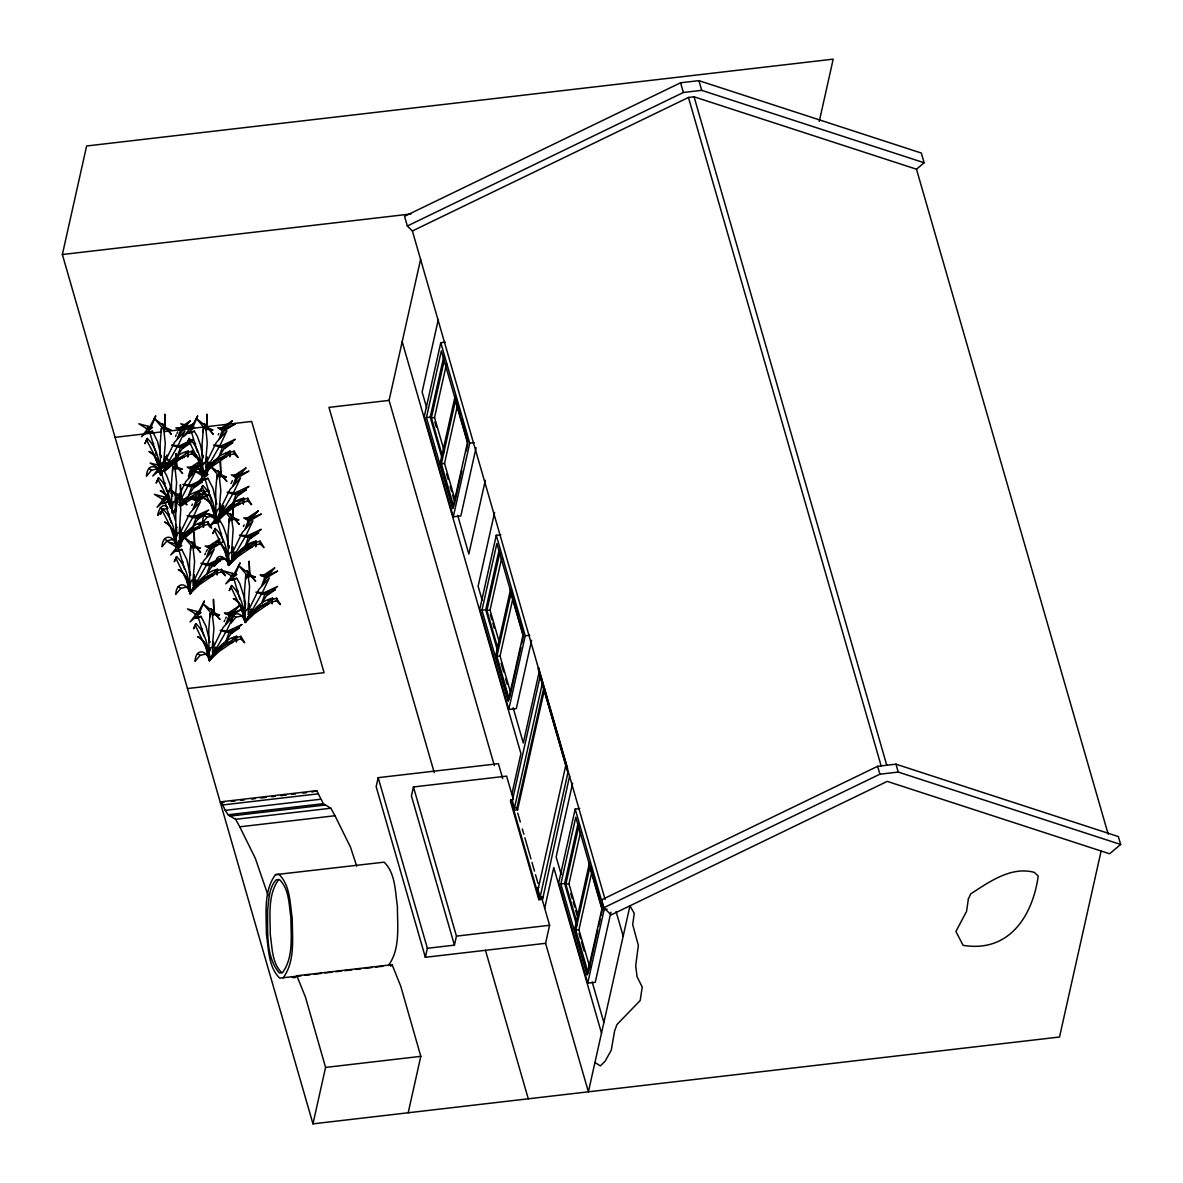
<?xml version="1.0" encoding="UTF-8"?>
<svg xmlns="http://www.w3.org/2000/svg" width="1183" height="1183" viewBox="0 0 1183 1183"><rect width="100%" height="100%" fill="white"/><g stroke="black" fill="none" stroke-linecap="round" stroke-linejoin="round"><path stroke-width="1.5" d="M172.23 509.666L172.141 513.023M172.023 510.021L173.324 501.681L177.879 501.769M162.367 472.579L160.784 475.344C161.598 472.002 158.507 462.272 163.964 462.213L163.919 467.788C169.45 455.233 166.049 468.483 163.165 471.189M175.276 501.459L175.247 507.034L177.48 501.843M175.735 542.627C173.768 535.5 172.688 524.661 164.555 522.014C172.2 526.583 177.509 535.219 176.4 544.313C176.74 541.03 174.626 532.72 179.535 532.749L179.491 538.324C186.855 523.359 179.387 543.071 177.154 544.491M186.766 578.65L190.093 593.511C193.968 583.677 203.461 577.348 213.561 575.352C202.737 574.583 195.89 586.088 190.093 593.511C189.236 580.439 186.5 565.947 176.548 556.616L175.971 558.317L186.559 580.439L190.093 593.511C196.482 583.189 204.999 572.054 217.48 569.26L216.844 570.931L208.563 575.84L198.182 584.032L190.093 593.511C188.171 589.799 192.799 570.369 193.228 585.94C201.524 569.644 191.853 593.067 190.093 593.511C187.328 582.554 176.43 581.134 175.735 594.384L180.836 588.38L186.308 587.108L189.916 589.311L190.093 593.511L199.439 584.713L215.75 573.459L221.472 571.966L225.421 575.751L221.561 569.363L214.626 571.315M225.539 453.621L234.204 451.181L238.064 457.555L234.116 453.784L228.378 455.263L212.082 466.531L202.722 475.315C203.535 471.973 200.445 462.242 205.901 462.183L205.857 467.758C214.123 451.536 204.452 475.004 202.722 475.315L197.945 467.773M208.637 652.351C207.04 641.97 203.846 630.923 195.86 623.618L195.284 625.304L205.872 647.426L209.406 660.498C215.794 650.192 224.312 639.042 236.777 636.262L236.156 637.933L227.875 642.827L217.495 651.02L209.406 660.498C210.204 657.156 207.114 647.426 212.57 647.367L212.541 652.942C220.925 636.38 211.062 660.306 209.406 660.498C206.803 649.778 195.668 647.959 195.047 661.371L200.149 655.367L205.62 654.11L209.228 656.299L209.406 660.498L218.751 651.7L235.062 640.447L240.785 638.968L244.733 642.739L240.874 636.35L232.208 638.79M216.223 517.651C214.7 512.668 220.541 502.612 219.447 514.856C227.831 498.294 217.968 522.221 216.312 522.428C215.321 514.028 203.254 508.986 202.677 520.831M251.491 543.633L260.156 541.193L264.016 547.581L260.068 543.81L254.33 545.289L238.034 556.542L228.674 565.341C229.487 561.999 226.397 552.269 231.853 552.21L231.809 557.784C240.208 541.222 230.345 565.149 228.674 565.341C227.861 559.115 218.086 551.248 215.838 561.274M244.334 613.888C242.663 603.626 239.484 592.727 231.572 585.496L230.996 587.197L241.583 609.319L245.118 622.391C251.521 612.069 260.038 600.934 272.504 598.14L271.883 599.811L263.587 604.72L253.221 612.912L245.118 622.391C245.872 618.916 242.914 609.482 248.297 609.26L248.253 614.835C256.652 598.273 246.789 622.184 245.118 622.391C242.545 611.374 231.321 610.132 230.774 623.264L235.875 617.26L241.347 616.003L244.955 618.191L245.118 622.391L254.478 613.593L270.774 602.339L276.511 600.846L280.46 604.631L276.6 598.243L267.935 600.683M159.247 469.784L157.014 468.956L151.542 470.213L146.441 476.217C147.121 462.982 158.034 464.372 160.784 475.344L160.873 472.194M193.953 580.572L203.698 560.668L214.286 549.045L207.572 563.226L190.093 593.511C191.587 583.944 186.485 574.465 178.293 569.629C187.417 572.883 187.92 585.541 190.093 593.511L193.494 588.469M201.702 465.584C200.045 455.721 196.762 445.355 189.176 438.435L188.6 440.12L199.188 462.242L202.722 475.315C206.611 465.496 216.105 459.167 226.204 457.17C215.38 456.401 208.533 467.906 202.722 475.315C204.23 465.747 199.128 456.268 190.921 451.448C200.06 454.701 200.548 467.359 202.722 475.315L210.825 465.851L221.191 457.658L229.487 452.749L230.108 451.078L220.23 455.47L209.465 465.658M225.642 551.781L228.674 565.341C232.563 555.522 242.057 549.178 252.156 547.182C241.332 546.413 234.485 557.918 228.674 565.341C230.182 555.773 225.081 546.295 216.873 541.474C226.012 544.712 226.5 557.37 228.674 565.341L236.777 555.862L247.143 547.67L255.439 542.775L256.06 541.089C243.58 543.884 235.077 555.019 228.674 565.341L225.14 552.269L214.552 530.147L215.129 528.461C222.715 535.381 225.997 545.733 227.654 555.611M161.258 431.987L161.45 428.364L163.594 428.113L165.309 443.329L163.683 462.095M172.57 471.233L172.762 467.61L174.907 467.359L176.622 482.59L175.01 501.355M190.567 550.154L190.744 546.516L192.903 546.28L194.603 561.496L192.992 580.261M203.195 431.958L203.387 428.335L205.531 428.083M209.879 617.142L210.056 613.519L212.215 613.267L213.916 628.498L212.304 647.249M216.785 479.071L216.962 475.433L219.121 475.196L220.822 490.413L219.21 509.178M192.267 451.196L196.127 457.584L192.178 453.814L192.267 451.196L185.332 453.148M203.58 490.457L207.439 496.83L203.491 493.06L203.58 490.457L194.914 492.897M207.838 521.733L211.698 528.121L207.75 524.35L207.838 521.733L198.079 524.35M221.472 571.966L221.561 569.363M234.116 453.784L234.204 451.181M240.785 638.968L240.874 636.35M247.779 498.28L251.639 504.668L247.691 500.882L247.779 498.28L237.384 501.208M260.068 543.81L260.156 541.193M276.511 600.846L276.6 598.243M232.075 560.298L228.674 565.341L228.541 561.215L224.622 558.938M188.171 451.093L187.816 456.815L188.171 451.093C178.308 453.148 170.914 461.015 165.088 468.764M199.483 490.354L199.128 496.076L199.483 490.354L189.605 494.745L178.84 504.934M203.742 521.629L203.387 527.352L203.742 521.629C191.809 524.291 183.424 534.686 177.213 544.564L193.849 515.596L200.548 501.415L189.96 513.038L180.23 532.942M217.48 569.26L217.11 574.982L216.844 570.931M230.108 451.078L229.753 456.801L229.487 452.749M243.683 498.176L243.328 503.899L243.683 498.176C231.217 500.971 222.7 512.106 216.312 522.428L215.602 519.293M236.777 636.262L236.423 641.97L236.156 637.933M256.06 541.089L255.705 546.812L255.439 542.775M272.504 598.14L272.149 603.862L271.883 599.811M172.393 512.328L172.245 511.426M176.651 543.603L174.818 540.32L172.304 539.478M206.123 470.287L202.722 475.315L202.589 471.204L198.67 468.912M162.322 472.431L160.784 475.344L160.947 473.111M190.093 593.511L190.241 591.278M232.548 552.402L242.278 532.498L252.866 520.875L246.168 535.056L228.674 565.341L228.837 563.108M245.28 620.158L245.118 622.391C250.929 614.968 257.776 603.463 268.6 604.232C258.5 606.228 249.007 612.572 245.118 622.391C246.626 612.824 241.524 603.345 233.317 598.524C240.519 600.535 241.805 609.777 243.861 615.899M176.888 500.734L177.021 498.901L179.165 498.649L180.777 509.104L179.254 532.631M231.587 552.091L233.14 529.407L231.484 518.11L229.339 518.361L229.147 521.984L230.345 520.062M248.031 609.141L249.583 586.443L247.927 575.16L245.783 575.411L245.591 579.034L246.789 577.112M161.45 428.364L160.163 443.936L160.4 466.546M172.762 467.61L171.476 483.182L171.727 506.176M177.021 498.901L175.735 514.472L175.971 537.082M203.387 428.335L202.101 443.906L202.278 465.17M190.744 546.516L189.472 562.102L189.871 588.454M216.962 475.433L215.69 491.019L215.927 513.999M210.056 613.519L208.785 629.09L209.021 651.7M229.339 518.361L228.053 533.932L228.23 555.197M245.783 575.411L244.497 590.982L244.674 612.247M159.735 470.657L160.784 475.344L160.016 470.523M207.217 468.453L202.722 475.315L203.018 473.037M209.687 658.221L209.406 660.498L221.561 645.667M228.378 562.073L228.674 565.341L228.822 562.176M194.811 500.291C195.432 499.122 193.095 500.601 191.409 498.383L197.901 498.635M227.861 614.909C228.482 613.74 226.145 615.219 224.445 613.001L230.936 613.267M263.572 576.801C264.193 575.633 261.872 577.112 260.171 574.894L266.663 575.145M205.635 462.08L207.247 443.314L206.093 430.656M1101.107 851.021L1059.524 1037.018L312.963 1123.85L62.359 254.522L86.625 145.982L833.187 59.15L819.272 121.42M494.361 765.593L389.074 400.386L420.63 259.225M438.198 320.031L422.124 391.987L426.693 407.839M445.296 342.183L440.771 342.715L424.313 416.342L453.281 516.823L460.823 515.951L476.084 447.706M426.442 417.599L441.348 350.878L467.61 441.939L452.69 508.675L426.442 417.599L430.213 417.155L443.921 355.846M442.279 455.632L431.396 417.865L444.246 360.357M444.438 451.832L434.545 417.495L446.597 363.58M453.74 506.679L441.377 463.766L455.44 400.874L467.803 443.788L466.191 450.974M454.908 499.448L444.527 463.396L457.377 405.887M502.701 778.532L498.413 763.686L378.176 777.66L376.164 786.68L425.348 957.298L545.585 943.309L549.607 925.283L541.651 897.675M312.963 1123.85L325.576 1067.421L305.48 997.195L296.859 975.768A41.435 9.982 83.4 0 1 292.157 977.069M454.154 504.875L461.784 470.745M453.281 516.823L469.74 443.196L440.771 342.715M513.348 799.486L506.62 776.122L413.444 786.961L411.433 795.982L454.435 945.143L427.374 948.293L425.348 957.298M485.326 480.298L468.838 554.058L457.673 515.3M494.598 512.476L478.109 586.236L482.176 600.313M500.823 534.79L496.283 535.308L479.825 608.949L508.794 709.43L516.35 708.558L531.611 640.314M481.954 610.206L496.875 543.47L523.123 634.546L508.217 701.268L481.954 610.206L485.74 609.763L499.034 550.243M497.806 648.225L486.923 610.458L499.773 552.964M499.463 642.709L490.058 610.103L501.71 557.992M509.267 699.286L496.89 656.358L510.952 593.467L523.33 636.395L521.718 643.582M510.435 692.055L500.039 656.003L512.89 598.494M408.194 1112.774L420.808 1056.345L400.712 986.119L392.091 964.692L296.859 975.768M454.435 945.143L456.446 936.123L413.444 786.961M509.666 697.482L520.919 647.175M508.794 709.43L525.252 635.803L496.283 535.308M511.825 794.237L520.919 753.586L402.19 341.71M539.374 670.998L523.285 742.954L513.141 707.745M542.243 683.744L514.472 808.004L512.062 799.634L510.805 799.782L510.45 801.305L538.827 899.701L542.598 899.272L569.6 776.063M512.357 800.684L540.128 676.425L567.899 772.721L540.128 896.98M513.821 810.251L517.592 809.808L516.986 807.708L543.958 687.057M517.592 809.808L544.624 688.861M540.424 898.03L538.014 889.646L565.785 765.401M538.827 899.701L539.167 898.178L510.805 799.782M544.683 908.189L553.777 867.538L601.511 1033.143M572.631 783.176L556.143 856.921L561.23 874.533M579.729 808.507L575.189 809.039L558.731 882.666L587.7 983.162L595.256 982.289L610.916 912.241M560.86 883.938L575.781 817.202L602.029 908.263L587.123 974.999L560.86 883.938L564.646 883.494L577.94 823.974M576.712 921.956L565.829 884.189L579.079 824.891M577.881 914.725L568.979 883.819L580.616 831.708M589.533 862.658L574.627 929.394L587.507 974.097M597.814 929.882L588.173 973.003L575.81 930.089L589.859 867.198L602.236 910.111L601.023 915.509M589.844 967.487L578.945 929.72L592.21 870.422M598.613 926.289L600.225 919.102M587.7 983.162L604.158 909.535L575.189 809.039M202.116 468.793L202.722 475.315L203.55 471.84M228.674 565.341L229.487 561.866L228.674 565.341L228.526 561.969M210.219 657.023L209.406 660.498L206.019 645.327M245.946 618.901L245.118 622.391L249.554 615.811M202.426 468.586L202.722 475.315L203.698 471.884M210.367 657.068L209.406 660.498C207.232 652.528 206.729 639.885 197.591 636.631C205.798 641.452 210.899 650.931 209.406 660.498L213.842 653.933M246.094 618.946L245.118 622.391L249.406 615.086M215.04 563.759L214.33 566.213L219.432 560.21L224.903 558.953M180.23 534.376L181.043 531.847M193.968 582.006L194.766 579.478L193.687 581.992M220.186 510.908L220.984 508.394L219.905 510.908M147.239 438.464L144.947 443.581L147.239 438.464C155.239 445.769 158.433 456.801 160.03 467.196M158.552 477.71L156.26 482.827L158.552 477.71C166.552 485.015 169.746 496.061 171.343 506.442M162.81 509.001L160.518 514.117L162.81 509.001C170.81 516.306 174.005 527.337 175.602 537.733M202.766 485.533L200.474 490.664L202.766 485.533C210.751 492.853 213.946 503.884 215.543 514.28M164.659 462.405L174.389 442.501L184.977 430.878L178.278 445.059L165.073 468.039M175.971 501.666L185.701 481.747L196.289 470.139L179.151 502.731M206.596 462.376L216.326 442.472L226.914 430.849L220.215 445.03L207.69 466.901M220.171 509.489L229.916 489.585L240.504 477.962L233.79 492.143L216.312 522.428L215.543 518.849M213.265 647.559L223.01 627.655L233.598 616.032L226.885 630.214L209.406 660.498C213.28 650.68 222.774 644.351 232.874 642.339L226.13 643.419L217.79 649.925M248.992 609.452L258.722 589.548L269.31 577.925L262.611 592.106L250.086 613.977M167.321 507.049C162.115 501.976 157.99 511.056 157.753 515.477L162.855 509.474L168.045 508.187M175.794 544.668C172.792 534.139 162.396 534.775 162.012 546.753L167.114 540.749L172.585 539.492M186.884 443.551L189.176 438.435M176.548 506.797L172.895 513.215L175.794 508.291M176.548 556.616L174.256 561.748L175.971 558.317M215.129 528.461L212.836 533.577L214.552 530.147M195.86 623.618L193.568 628.735L195.284 625.304M231.572 585.496L229.28 590.628L230.996 587.197M175.513 436.453L176.252 434.856M231.04 483.536L232.4 480.623M204.822 554.62L205.561 553.023M243.402 526.45L244.142 524.853M224.134 621.607L224.874 620.025M218.19 434.841L218.825 433.51M191.823 505.392L192.459 504.076M176.962 433.362L177.657 431.972M206.271 551.529L207.321 549.666M225.583 618.517L226.264 617.127M187.727 441.895L188.6 440.12M171.535 462.479L172.555 460.498L164.866 469.71M177.125 544.417C181.117 535.263 190.345 529.673 199.838 527.722C189.014 526.953 182.167 538.457 176.356 545.881C185.361 537.023 195.372 527.662 207.75 524.35M163.077 470.982C167.616 463.411 175.838 458.989 184.267 457.185L179.091 457.703L173.502 460.838M172.925 513.2L175.395 509.001M202.722 475.315L206.019 469.725M175.542 509.326L172.969 513.274L175.498 509.562M177.213 544.624L180.792 539.315M165.043 469.045L170.071 463.144M220.748 515.847L216.312 522.428L216.267 516.32L206.7 513.777L215.75 519.263M176.356 508.72L173.117 513.185M164.378 470.642L173.812 461.592L187.55 452.778M175.853 509.681L172.999 513.422M193.48 470.198L188.378 476.202L190.907 468.424L193.48 470.198L198.951 468.926M214.759 516.867L212.526 516.025L207.055 517.296L203.609 521.481M177.258 544.698L189.384 532.128L203.121 523.315M207.158 468.749L214.877 460.498M233.11 558.775L240.829 550.509M388.305 965.624C400.638 949.003 397.34 925.816 397.414 906.237C395.092 891.435 395.58 873.305 384.135 862.156L275.506 874.636C263.173 891.257 266.471 914.459 266.397 934.038C268.718 948.84 268.245 966.955 279.676 978.119L301.281 975.753M278.759 879.487C267.358 894.88 270.316 916.322 270.256 934.466C272.282 947.287 271.794 963.036 281.776 972.663M283.151 977.853C295.484 961.232 292.201 938.045 292.26 918.466C289.939 903.664 290.427 885.535 278.996 874.385L275.506 874.636M180.496 504.017L188.836 497.525L195.579 496.446L185.199 500.098L179.121 504.549M183.099 536.579L184.785 534.642M223.04 513.126L224.74 511.189M196.822 584.21L204.171 577.023M251.861 613.09L259.21 605.903M185.642 533.681L188.511 531.049M225.583 510.228L228.467 507.596M180.023 505.318L190.567 496.934L198.862 492.024M164.969 471.056C173.206 464.239 181.546 456.283 192.178 453.814M176.474 510.11L173.147 513.526M181.265 505.984L197.753 494.538L203.491 493.06M184.267 499.773L186.189 498.117M229.428 506.768L234.678 502.908M356.704 866.074L350.523 847.22L334.996 815.738L330.841 808.226L323.343 803.671L316.748 790.673L221.517 801.749L220.393 802.695L224.06 802.281M316.748 790.673L311.957 792.048M412.394 230.966L688.447 97.464L694.081 96.814L916.485 169.213L924.115 162.751L921.32 153.051L698.916 80.651L680.595 82.78L404.542 216.297L407.336 225.997L412.394 230.966L605.105 899.479M1120.641 844.47L1109.624 853.786L887.22 781.386L611.167 914.903L603.848 907.716L601.57 899.819L877.623 766.303L895.96 764.174L1118.364 836.573L1120.641 844.47L898.222 772.07L879.901 774.2L603.848 907.716M268.334 593.733L277.547 586.457L262.626 593.393L267.018 594.783M175.838 458.028L178.042 456.564M191.409 528.564L193.613 527.1M243.728 548.025L250.397 543.81M224.445 643.182L227.772 640.994M152.415 431.233L147.15 433.052L152.415 431.233L157.457 441.259L160.252 452.852M194.352 431.204L189.088 433.022L194.352 431.204L197.413 436.542L200.637 445.562L202.944 458.265M163.727 470.494L158.463 472.298L163.727 470.494L166.788 475.832L170.012 484.838L172.141 496.195M207.927 478.316L202.677 480.121L207.927 478.316L212.97 488.342L216.001 501.355M167.986 501.769L162.722 503.588L167.986 501.769L173.029 511.795L175.365 520.535M220.304 521.23L215.04 523.049L220.304 521.23L223.365 526.568L226.589 535.588L228.911 548.616M181.709 549.4L176.459 551.219L181.709 549.4L186.751 559.426L189.783 572.439M236.748 578.28L231.484 580.099L236.748 578.28L239.809 583.618L244.127 597.045L245.487 608.506M201.021 616.387L195.772 618.206L201.021 616.387L206.064 626.413L208.859 638.007M243.062 499.847L229.339 508.675L216.312 522.428C220.186 512.594 229.679 506.265 239.779 504.269C228.955 503.5 222.108 515.004 216.312 522.428C225.302 513.57 235.313 504.209 247.691 500.882M407.336 225.997L683.39 92.481L701.711 90.352L924.115 162.751M193.864 516.897L208.77 509.947L198.256 518.272L195.328 517.355M236.955 493.503L234.308 494.435L227.077 492.232L238.286 493.045M197.014 516.971L194.352 517.888L187.136 515.684L198.345 516.498M210.751 564.587L208.09 565.518L200.873 563.315L212.068 564.128M230.049 631.589L227.402 632.521L220.171 630.302L231.38 631.116M193.48 466.501L194.648 466.176M191.631 432.594L197.502 452.187M62.359 254.522L410.885 213.975M389.074 400.386L328.963 407.381L434.235 772.588M115.062 437.34L160.592 432.032M164.245 431.618L251.668 421.444L324.083 672.669L187.491 688.55M431.396 417.865L434.545 417.495M469.74 443.196L474.265 442.679M441.377 463.766L444.527 463.396M486.923 610.458L490.058 610.103M525.252 635.803L529.792 635.271M496.89 656.358L500.039 656.003M231.38 801.423L235.047 800.995M240.533 800.359L244.201 799.93M251.521 799.087L255.188 798.658M260.674 798.022L266.175 797.372M271.661 796.736L275.328 796.307M280.829 795.671L286.316 795.035M291.817 794.399L295.469 793.97M302.804 793.113L306.456 792.684M221.517 801.749L222.685 804.943L317.902 793.867M222.685 804.943L225.273 810.34L320.489 799.264M225.273 810.34L228.112 814.747L323.343 803.671M228.112 814.747L229.99 816.093L325.221 805.017M229.99 816.093L235.609 819.301L330.841 808.226M235.609 819.301L239.765 826.813L334.996 815.738M513.215 808.152L516.986 807.708M536.15 887.708L538.664 887.413M565.829 884.189L568.979 883.819M536.757 889.793L538.014 889.646M538.856 897.128L542.642 896.684M539.167 898.178L542.938 897.734M604.158 909.535L607.19 909.18M456.446 936.123L549.607 925.283M575.81 930.089L578.945 929.72M304.903 975.324L310.345 974.703M313.968 974.274L321.229 973.432M324.852 973.003L332.098 972.16M335.735 971.746L341.162 971.11M344.8 970.696L352.046 969.853M355.669 969.424L361.111 968.788M364.734 968.374L371.994 967.531M375.617 967.102L382.863 966.26M325.576 1067.421L420.808 1056.345M205.901 462.183L208.104 462.568M163.964 462.213L166.152 462.583M219.476 509.296L221.679 509.666M179.535 532.749L181.724 533.119M231.853 552.21L234.057 552.579M193.258 580.38L195.461 580.749M248.297 609.26L250.5 609.629M212.57 647.367L214.774 647.737M594.945 1062.482L600.328 1065.898L605.06 1061.299L611.241 1050.267L614.583 1031.073L616.964 1024.537L640.18 1000.522L642.236 987.095L637.031 976.611L635.7 965.712L638.362 945.394L632.683 924.603L634.251 913.365L629.962 905.823L588.395 1091.82L545.585 943.309M148.954 468.453L151.542 470.213M204.482 515.537L207.055 517.296M160.282 507.699L162.855 509.474M216.844 558.45L219.432 560.21M164.526 538.99L167.114 540.749M233.288 615.5L235.875 617.26M178.263 586.62L180.836 588.38M197.576 653.607L200.149 655.367M202.189 487.219L210.175 502.745L214.907 516.172M146.662 440.15L154.662 455.677L158.359 465.895M157.975 479.396L165.975 494.923L170.633 508.069M162.234 510.686L170.234 526.213L175.661 542.746M239.765 826.813L255.306 858.296L268.142 895.635M205.339 479.677L211.683 502.065M217.716 522.59L223.454 542.213M234.16 579.64L239.898 599.263M149.827 432.594L155.195 450.753M161.139 471.84L166.877 491.477M165.398 503.13L171.136 522.753M179.121 550.76L184.489 568.919M198.433 617.748L203.801 635.907M916.485 169.213L1108.175 834.163M698.916 80.651L701.711 90.352M895.96 764.174L898.222 772.07M694.081 96.814L886.792 765.312M688.447 97.464L881.158 765.963M680.595 82.78L683.39 92.481M877.623 766.303L879.901 774.2M616.077 911.501L623.175 936.167M460.557 415.248L455.1 396.335L440.194 463.056L453.074 507.773M461.547 418.693L467.995 441.037M518.553 616.447L510.627 588.942L495.707 655.663L508.601 700.38M519.559 619.892L523.522 633.644M590.524 866.104L602.916 909.091M434.841 421.961L436.335 427.107M490.368 614.554L491.862 619.715M492.853 623.16L494.331 628.321M570.768 893.446L572.247 898.607M573.237 902.038L574.731 907.198M575.722 910.644L577.215 915.805M430.213 417.155L441.821 457.437M446.612 474.072L448.135 479.322M450.146 486.331L451.669 491.581M452.675 495.086L454.183 500.335M485.74 609.763L497.348 650.044M501.134 663.175L503.647 671.929M505.673 678.938L507.182 684.188M564.646 883.494L576.757 925.52M579.034 933.387L580.542 938.651M581.548 942.156L584.077 950.91M592.195 981.994L603.877 1022.511M517.784 813.165L520.313 821.963M522.339 828.987L523.862 834.252M524.868 837.771L530.945 858.858M531.966 862.363L534.494 871.146M535.5 874.666L538.043 883.45M485.474 950.304L528.269 1098.8M378.176 777.66L427.374 948.293M237.768 590.421L237.99 591.204M221.325 533.37L221.546 534.154M208.947 490.457L209.169 491.241M195.372 443.344L195.594 444.128M164.748 482.62L164.969 483.418M153.435 443.374L153.657 444.157M158.655 465.836L153.598 454.39L148.984 451.477C154.914 455.263 159.986 461.178 160.666 468.424M202.042 628.528L202.263 629.312M182.729 561.541L182.951 562.324M169.006 513.91L169.228 514.694M213.842 511.485L214.729 514.96M168.09 496.89L168.725 499.418M212.984 507.566L213.561 510.169M199.69 461.769L201.214 468.172M169.065 501.045L169.642 503.647M157.472 460.483L158.049 463.1M173.901 534.938L172.984 530.709M155.565 452.217L156.171 454.997M175.602 542.302L174.788 538.413M160.03 471.766L160.784 475.344M243.609 615.249L241.746 607.219M215.04 515.936C212.984 509.814 211.713 500.572 204.511 498.546C211.092 502.642 216.223 509.518 216.43 517.489M170.84 508.099C168.785 501.991 167.513 492.734 160.297 490.723C166.226 494.509 171.298 500.424 171.979 507.67M176.578 528.816L176.829 536.032M209.82 648.047L209.864 650.65M161.243 464.194L161.287 466.797M392.091 964.692A41.435 9.982 83.4 0 1 390.671 966.215M164.851 456.889L164.629 460.453L164.851 456.889M176.163 496.15L175.942 499.699L176.163 496.15M180.422 527.426L180.2 530.99L180.422 527.426M194.16 575.056L193.923 578.62L194.16 575.056M206.788 456.86L206.567 460.424L206.788 456.86M213.472 642.044L213.236 645.607L213.472 642.044M220.378 503.973L220.142 507.537L220.378 503.973M232.74 546.886L232.519 550.45L232.74 546.886M249.184 603.936L248.962 607.5L249.184 603.936M267.58 910.185C267.994 930.903 265.243 956.071 279.262 972.944L282.426 972.722C293.828 957.328 290.87 935.871 290.929 917.742C288.903 904.921 289.391 889.172 279.41 879.546L276.245 879.782C268.718 887.812 269.014 899.923 267.58 910.185M165.309 425.969L165.221 427.004L164.836 414.124L165.309 425.969M176.622 465.215L176.548 466.265L176.149 453.385L176.622 465.215M180.881 496.505L180.792 497.54L180.407 484.66L180.881 496.505M194.603 544.121L194.53 545.171L194.13 532.291L194.603 544.121M207.247 425.939L207.158 426.974L206.774 414.094L207.247 425.939M220.822 473.037L220.748 474.087L220.349 461.207L220.822 473.037M213.916 611.123L213.842 612.158L213.443 599.278L213.916 611.123M233.199 515.951L233.11 517.001L232.726 504.121L233.199 515.951M249.643 573.001L249.554 574.051L249.169 561.171L249.643 573.001M164.881 426.812L164.496 430.331L154.293 418.442L164.881 426.812M176.193 466.072L175.809 469.592L165.605 457.688L176.193 466.072M180.452 497.348L180.067 500.867L169.864 488.978L180.452 497.348M206.818 426.782L206.433 430.301L196.23 418.412L206.818 426.782M194.189 544.979L193.79 548.498L183.587 536.609L194.189 544.979M220.408 473.895L220.008 477.414L209.805 465.525L220.408 473.895M213.502 611.966L213.103 615.485L202.899 603.596L213.502 611.966M232.77 516.808L232.386 520.328L222.182 508.439L232.77 516.808M249.214 573.859L248.829 577.378L238.626 565.489L249.214 573.859M179.372 428.852L179.239 429.754L175.838 427.847L182.33 428.098L179.239 429.754L179.372 428.852M190.685 468.098L190.552 469.015L187.151 467.093L193.642 467.359L190.552 469.015L190.685 468.098M221.31 428.823L221.177 429.725L217.776 427.817L224.267 428.083L221.177 429.725L221.31 428.823M208.681 547.019L208.548 547.921L205.132 546.014L211.624 546.265L208.548 547.921L208.681 547.019M234.885 475.936L234.766 476.838L231.35 474.93L237.842 475.182L234.766 476.838L234.885 475.936M247.262 518.849L247.129 519.751L243.728 517.843L250.219 518.095L247.129 519.751L247.262 518.849M968.389 898.858L966.541 911.428L955.908 931.494L963.08 945.321C1008.892 952.966 1032.655 916.174 1038.23 876.011L1034.253 872.344C1010.977 866.148 989.299 881.882 970.755 893.86L968.389 898.858M538.561 667.715L538.206 669.253L567.175 769.749L567.529 768.211L538.561 667.715M148.363 426.324L147.831 429.296L138.81 423.78L148.363 426.324M159.69 465.57L159.143 468.557L150.137 463.026L159.69 465.57M163.934 496.86L163.402 499.832L154.382 494.317L163.934 496.86M190.315 426.294L189.768 429.266L180.762 423.751L190.315 426.294M177.672 544.491L177.125 547.463L168.119 541.947L177.672 544.491M203.89 473.407L203.343 476.379L194.337 470.864L203.89 473.407M196.984 611.478L196.437 614.45L187.432 608.934L196.984 611.478M232.711 573.371L232.164 576.343L223.158 570.827L232.711 573.371M183.528 446.656L183.306 447.44L183.528 446.656M194.855 485.917L194.618 486.701L194.855 485.917M199.099 517.193L198.877 517.977L199.099 517.193M225.48 446.627L225.243 447.411L225.48 446.627M212.836 564.823L212.6 565.607L212.836 564.823M239.055 493.74L238.818 494.524L239.055 493.74M251.417 536.653L251.195 537.437L251.417 536.653M232.149 631.811L231.912 632.594L232.149 631.811M181.043 445.843L177.317 456.18L185.08 444.29L181.043 445.843M192.356 485.089L188.629 495.44L196.393 483.551L192.356 485.089M196.615 516.38L192.888 526.716L200.652 514.827L196.615 516.38M222.981 445.814L219.254 456.165L227.018 444.276L222.981 445.814M210.352 563.995L206.626 574.346L214.374 562.457L210.352 563.995M236.57 492.912L232.844 503.263L240.593 491.374L236.57 492.912M248.933 535.84L245.206 546.176L252.97 534.287L248.933 535.84M229.665 630.997L225.938 641.334L233.687 629.445L229.665 630.997M265.376 592.89L261.65 603.226L269.413 591.337L265.376 592.89M181.324 428.069L177.332 438.745L184.888 426.235L181.324 428.069M192.637 467.315L188.644 478.006L196.201 465.481L192.637 467.315M196.896 498.605L192.903 509.281L200.459 496.771L196.896 498.605M223.262 428.039L219.269 438.73L226.825 426.205L223.262 428.039M236.837 475.152L232.844 485.829L240.4 473.304L236.837 475.152M210.618 546.235L206.626 556.912L214.182 544.387L210.618 546.235M249.214 518.065L245.221 528.742L252.778 516.232L249.214 518.065M229.931 613.223L225.938 623.914L233.495 611.389L229.931 613.223M265.657 575.115L261.665 585.792L269.221 573.267L265.657 575.115M155.683 416.032L151.394 426.309L148.496 429.163L155.683 416.032M166.995 455.278L162.707 465.555L159.809 468.424L166.995 455.278M197.62 416.002L193.332 426.279L190.433 429.148L197.62 416.002M171.254 486.568L166.966 496.845L164.067 499.699L171.254 486.568M211.21 463.1L206.921 473.392L204.008 476.246L211.21 463.1M184.992 534.198L180.703 544.476L177.79 547.33L184.992 534.198M223.572 506.028L219.284 516.306L216.385 519.16L223.572 506.028M204.304 601.186L200.016 611.463L197.103 614.317L204.304 601.186M240.016 563.078L235.728 573.356L232.829 576.21L240.016 563.078M183.868 499.744L182.714 501.991L183.868 499.744M214.493 460.468L213.339 462.716L214.493 460.468M188.127 531.034L186.958 533.282L188.127 531.034M228.068 507.581L226.914 509.829L228.068 507.581M201.849 578.664L200.696 580.912L201.849 578.664M240.445 550.494L239.277 552.742L240.445 550.494M221.162 645.652L220.008 647.9L221.162 645.652M256.888 607.544L255.735 609.792L256.888 607.544M148.008 428.438L141.457 436.764L152.503 427.433L148.008 428.438M189.945 428.409L183.409 436.734L194.441 427.418L189.945 428.409M159.321 467.684L152.784 476.024L163.816 466.694L159.321 467.684M163.579 498.975L157.028 507.3L168.075 497.969L163.579 498.975M203.52 475.522L196.984 483.847L208.016 474.516L203.52 475.522M177.302 546.605L170.766 554.931L181.798 545.6L177.302 546.605M215.898 518.435L209.347 526.76L220.393 517.429L215.898 518.435M196.615 613.593L190.079 621.918L201.11 612.587L196.615 613.593M232.341 575.485L225.805 583.811L236.837 574.48L232.341 575.485M190.33 420.882L182.537 429.873L178.234 428.823L190.33 420.882M232.267 420.852L224.489 429.843L220.171 428.808L232.267 420.852M201.642 460.128L193.864 469.119L189.546 468.084L201.642 460.128M205.901 491.418L198.108 500.409L193.805 499.359L205.901 491.418M245.857 467.965L238.064 476.941L233.746 475.906L245.857 467.965M219.639 539.049L211.846 548.025L207.528 546.99L219.639 539.049M258.219 510.879L250.426 519.869L246.123 518.819L258.219 510.879M238.951 606.036L231.158 615.027L226.84 613.977L238.951 606.036M274.663 567.929L266.885 576.905L262.567 575.87L274.663 567.929M193.199 439.411L182.685 447.736L178.293 446.361L193.199 439.411M235.151 439.381L224.622 447.706L220.23 446.331L235.151 439.381M204.526 478.657L194.012 486.982L189.605 485.607L204.526 478.657M248.726 486.494L238.212 494.819L233.805 493.429L248.726 486.494M222.508 557.577L211.994 565.903L207.587 564.513L222.508 557.577M261.088 529.407L250.574 537.733L246.182 536.357L261.088 529.407M241.82 624.565L231.306 632.89L226.899 631.515L241.82 624.565M190.729 442.826L182.803 448.401L181.857 446.361L190.729 442.826M232.667 442.797L224.74 448.372L223.794 446.331L232.667 442.797M202.042 482.072L194.116 487.662L193.169 485.607L202.042 482.072M206.3 513.363L198.374 518.938L197.428 516.897L206.3 513.363M246.241 489.895L238.315 495.485L237.369 493.444L246.241 489.895M258.619 532.823L250.692 538.398L249.746 536.357L258.619 532.823M220.023 560.979L212.097 566.568L211.151 564.528L220.023 560.979M275.062 589.873L267.136 595.448L266.19 593.408L275.062 589.873M239.336 627.981L231.41 633.556L230.463 631.515L239.336 627.981M193.184 424.12L182.596 430.538L182.537 428.497L193.184 424.12M235.121 424.091L224.533 430.508L224.489 428.468L235.121 424.091M204.496 463.366L193.908 469.784L193.864 467.743L204.496 463.366M208.755 494.657L198.167 501.074L198.108 499.034L208.755 494.657M248.696 471.189L238.108 477.607L238.064 475.566L248.696 471.189M261.073 514.117L250.485 520.535L250.441 518.494L261.073 514.117M222.478 542.272L211.89 548.69L211.846 546.664L222.478 542.272M277.517 571.167L266.929 577.585L266.885 575.544L277.517 571.167M241.79 609.275L231.203 615.692L231.158 613.652L241.79 609.275M149.605 427.152L146.322 428.971L151.631 427.078L149.605 427.152M191.542 427.122L188.26 428.941L193.568 427.063L191.542 427.122M160.918 466.398L157.635 468.231L162.943 466.339L160.918 466.398M205.117 474.22L201.835 476.054L207.143 474.161L205.117 474.22M165.176 497.688L161.894 499.507L167.202 497.614L165.176 497.688M217.495 517.134L214.212 518.967L219.52 517.075L217.495 517.134M178.899 545.304L175.616 547.138L180.925 545.245L178.899 545.304M233.938 574.184L230.655 576.017L235.964 574.125L233.938 574.184M198.212 612.306L194.929 614.125L200.238 612.232L198.212 612.306M182.773 445.961L178.781 447.351L171.565 445.148L182.773 445.961M224.711 445.932L220.718 447.337L213.502 445.133L224.711 445.932M194.086 485.222L190.093 486.612L182.877 484.409L194.086 485.222M250.663 535.958L246.67 537.348L239.454 535.145L250.663 535.958M267.107 593.008L263.114 594.398L255.898 592.195L267.107 593.008M212.777 429.932L207.838 429.414L205.177 426.605L212.777 429.932M170.84 429.961L165.901 429.444L163.239 426.634L170.84 429.961M182.152 469.207L177.213 468.69L174.552 465.88L182.152 469.207M226.352 477.03L221.413 476.527L218.751 473.703L226.352 477.03M186.411 500.498L181.472 499.98L178.81 497.171L186.411 500.498M238.729 519.958L233.79 519.441L231.129 516.631L238.729 519.958M200.134 548.128L195.195 547.611L192.533 544.786L200.134 548.128M255.173 577.008L250.234 576.491L247.572 573.666L255.173 577.008M219.447 615.116L214.507 614.598L211.846 611.788L219.447 615.116M213.162 434.131L204.26 423.588L213.162 434.131M226.737 481.244L217.835 470.686L226.737 481.244M171.224 434.161L162.322 423.603L171.224 434.161M239.114 524.158L230.212 513.599L239.114 524.158M182.537 473.407L173.635 462.864L182.537 473.407M186.796 504.697L177.894 494.139L186.796 504.697M255.558 581.208L246.656 570.65L255.558 581.208M200.518 552.328L191.616 541.77L200.518 552.328M219.831 619.315L210.929 608.757L219.831 619.315M203.121 457.037L202.027 453.784L203.121 457.037M216.696 504.135L215.602 500.897L216.696 504.135M229.073 547.049L227.979 543.81L229.073 547.049M161.184 457.052L160.089 453.814L161.184 457.052M245.517 604.099L244.423 600.86L245.517 604.099M172.496 496.313L171.402 493.06L172.496 496.313M176.755 527.588L175.661 524.35L176.755 527.588M190.478 575.219L189.384 571.981L190.478 575.219M209.79 642.221L208.696 638.968L209.79 642.221"/></g></svg>
